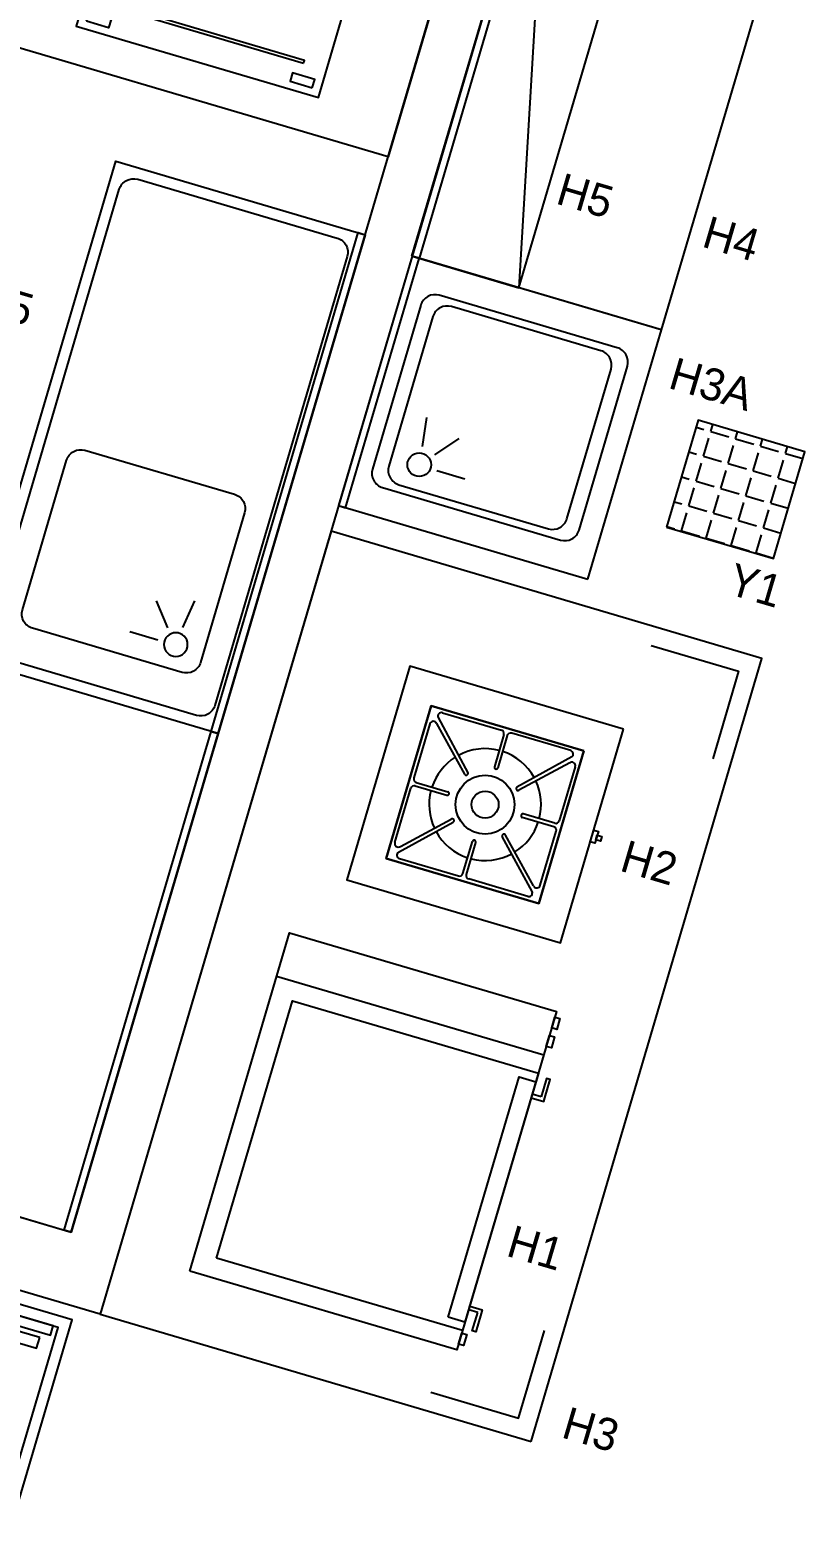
# Model space of a CAD drawing. Header units: millimetres. Extents: x 62878 to 70819, y -67946 to -61850.
# Drawn here: x 67599.7 to 67808.4, y -65199.4 to -64795.5 of the extents above; entities that cross this region are included whole.
import ezdxf
from ezdxf.enums import TextEntityAlignment as Align
from ezdxf.lldxf.tags import DXFTag

# ---------------------------------------------------------------- set-up
doc = ezdxf.new("R2010")
doc.units = ezdxf.units.MM
for name, color, linetype in [('-Hotec Tefriş', 7, 'Continuous'), ('S2000-002 Çizgi', 7, 'Continuous'), ('ÇATI K', 254, 'Continuous')]:
    doc.layers.add(name, color=color, linetype=linetype)
doc.styles.add('TAKSİM', font='GOTHIC.TTF', dxfattribs={"height": 20})
tags = doc.linetypes.add('HIDDENX2', pattern=[19.05, 12.7, -6.35]).pattern_tags.tags
tags[6:7] = [DXFTag(74, 4), DXFTag(75, 0), DXFTag(340, '0'), DXFTag(46, 1.0), DXFTag(50, 0.0), DXFTag(44, 0.0), DXFTag(45, 0.0)]
tags[4:5] = [DXFTag(74, 4), DXFTag(75, 0), DXFTag(340, '0'), DXFTag(46, 1.0), DXFTag(50, 0.0), DXFTag(44, 0.0), DXFTag(45, 0.0)]

# ---------------------------------------------------------------- blocks, each defined once
blk = doc.blocks.new('Evye.70-70')
for p, q in [((-48.34, -17.24), (-40.53, -16.13)), ((-53.48, -22.71), (-53.48, -30.6)), ((-49.57, -21.05), (-43.47, -26.06))]:
    blk.add_line(p, q)
for points in [[(-70, -70), (0, -70), (0, 0), (-70, 0)], [(-70, -2), (0, -2), (0, 0), (-70, 0)]]:
    blk.add_lwpolyline(points, close=True)
for points in [[(-58, -64), (-12, -64, 0.414214), (-8, -60), (-8, -10, 0.414214), (-12, -6), (-58, -6, 0.414214), (-62, -10), (-62, -60, 0.414214)], [(-56, -60), (-14, -60, 0.414214), (-10, -56), (-10, -14, 0.414214), (-14, -10), (-56, -10, 0.414214), (-60, -14), (-60, -56, 0.414214)]]:
    blk.add_lwpolyline(points, format="xyb", close=True)
blk.add_circle((-53.29, -17.74), 3.19)
blk = doc.blocks.new('CTezg.130-70')
for p, q in [((-130, 0), (0, 0)), ((-130, -70), (-130, 0)), ((0, 0), (0, -70)), ((0, -2), (-130, -2)), ((0, -70), (-130, -70))]:
    blk.add_line(p, q)
blk = doc.blocks.new('A$C09AE4B08')
at = {"layer": 'S2000-002 Çizgi'}
for points in [[(0, 68), (0, 0), (45, 0), (45, 68)], [(2.02, 65.72), (4.38, 65.72), (4.38, 59.47), (2.02, 59.47)], [(42.98, 65.72), (40.62, 65.72), (40.62, 59.47), (42.98, 59.47)], [(7.72, 61.58), (8.5, 61.58), (8.5, 4.2), (7.72, 4.2)], [(37.28, 61.58), (36.5, 61.58), (36.5, 4.2), (37.28, 4.2)], [(2.02, 2.28), (4.38, 2.28), (4.38, 8.53), (2.02, 8.53)], [(42.98, 2.28), (40.62, 2.28), (40.62, 8.53), (42.98, 8.53)]]:
    blk.add_lwpolyline(points, close=True, dxfattribs=at)
blk = doc.blocks.new('A$C55296281')
at = {"layer": 'S2000-002 Çizgi'}
for p, q in [((24.66, 52.76), (32.47, 53.87)), ((23.43, 48.95), (29.53, 43.94)), ((19.52, 47.29), (19.52, 39.4))]:
    blk.add_line(p, q, dxfattribs=at)
for points in [[(0, 68), (140, 68), (140, 70), (0, 70)], [(0, 0), (140, 0), (140, 70), (0, 70)]]:
    blk.add_lwpolyline(points, close=True, dxfattribs=at)
for points in [[(7, 3), (133, 3, 0.414214), (137, 7), (137, 63, 0.414214), (133, 67), (7, 67, 0.414214), (3, 63), (3, 7, 0.414214)], [(17, 10), (59, 10, 0.414214), (63, 14), (63, 56, 0.414214), (59, 60), (17, 60, 0.414214), (13, 56), (13, 14, 0.414214)]]:
    blk.add_lwpolyline(points, format="xyb", close=True, dxfattribs=at)
blk.add_circle((19.71, 52.26), 3.19, dxfattribs=at)
blk = doc.blocks.new('A$C7A461B3E')
at = {"layer": 'S2000-002 Çizgi'}
for points in [[(0, 0), (59, 0), (59, 66), (0, 66)], [(3, 3), (56, 3), (56, 63), (3, 63)], [(7, 59), (7, 51), (10.05, 51), (10.05, 59)], [(52, 59), (52, 51), (48.95, 51), (48.95, 59)], [(3, 31.5), (56, 31.5), (56, 34.5), (3, 34.5)], [(7, 7), (7, 15), (10.05, 15), (10.05, 7)], [(52, 7), (52, 15), (48.95, 15), (48.95, 7)]]:
    blk.add_lwpolyline(points, close=True, dxfattribs=at)
for points in [[(5.63, 31.5), (5.63, 4.42), (3, 4.42), (3, 61.36), (5.63, 61.36), (5.63, 34.5)], [(53.37, 31.5), (53.37, 4.42), (56, 4.42), (56, 61.36), (53.37, 61.36), (53.37, 34.5)]]:
    blk.add_lwpolyline(points, dxfattribs=at)
blk = doc.blocks.new('A$C73A43FF4')
at = {"layer": 'S2000-002 Çizgi'}
for p, q in [((13.35, 53.03), (28.55, 53.03)), ((46.65, 53.03), (31.45, 53.03)), ((51.43, 11.2), (51.43, 54.05)), ((9.54, 50.64), (9.54, 34.07)), ((11.11, 51.39), (23.07, 39.5)), ((12.74, 51.31), (23.68, 40.25)), ((29.52, 52.07), (29.52, 43.2)), ((30.48, 52.07), (30.48, 43.2)), ((47.26, 51.31), (36.32, 40.25)), ((48.89, 51.39), (36.93, 39.5)), ((50.46, 50.64), (50.46, 34.07)), ((23.75, 39.58), (23.75, 39.58)), ((36.25, 39.58), (36.25, 39.58)), ((10.5, 33.11), (19.51, 33.11)), ((49.5, 33.11), (40.49, 33.11)), ((9.54, 14.61), (9.54, 31.18)), ((10.5, 32.14), (19.51, 32.14)), ((10.5, 32.14), (19.51, 32.14)), ((49.5, 32.14), (40.49, 32.14)), ((49.5, 32.14), (40.49, 32.14)), ((50.46, 14.61), (50.46, 31.18)), ((11.11, 13.86), (23.07, 25.75)), ((12.74, 13.93), (23.68, 24.99)), ((23.75, 25.67), (23.75, 25.67)), ((36.25, 25.67), (36.25, 25.67)), ((47.26, 13.93), (36.32, 24.99)), ((48.89, 13.86), (36.93, 25.75)), ((29.52, 13.18), (29.52, 22.04)), ((30.48, 13.18), (30.48, 22.04)), ((13.35, 12.22), (28.55, 12.22)), ((46.65, 12.22), (31.45, 12.22)), ((8.57, 11.2), (51.43, 11.2))]:
    blk.add_line(p, q, dxfattribs=at)
for points in [[(60, 2.62), (60, 62.62), (0, 62.62), (0, 2.62)], [(51.43, 11.2), (51.43, 54.05), (8.57, 54.05), (8.57, 11.2)], [(51.43, 11.2), (8.57, 11.2), (8.57, 54.05), (51.43, 54.05)], [(51.43, 11.2), (8.57, 11.2), (8.57, 54.05), (51.43, 54.05)], [(28.36, 2.62), (31.64, 2.62), (31.64, 1.31), (28.36, 1.31)], [(29.34, 1.31), (30.66, 1.31), (30.66, 0), (29.34, 0)]]:
    blk.add_lwpolyline(points, close=True, dxfattribs=at)
for radius in [7.93, 3.64]:
    blk.add_circle((30, 32.62), radius, dxfattribs=at)
for centre, radius, start, end in [((13.35, 52.07), 0.965, 90, 231.148), ((28.55, 52.07), 0.965, 360, 90), ((31.45, 52.07), 0.965, 90, 180), ((46.65, 52.07), 0.965, 308.852, 90), ((10.5, 50.64), 0.965, 51.148, 180), ((49.5, 50.64), 0.965, 360, 128.852), ((30, 32.62), 15.07, 91.8351, 131.3748), ((30, 32.62), 15.07, 48.6252, 88.1649), ((30, 32.62), 15.07, 135.2011, 178.1649), ((30, 43.2), 0.483, 180, 270), ((30, 43.2), 0.483, 270, 360), ((30, 32.62), 15.07, 1.8351, 44.7989), ((23.37, 39.88), 0.483, 231.1535, 321.1357), ((23.37, 39.88), 0.483, 321.1471, 51.1404), ((36.63, 39.88), 0.483, 128.8596, 218.8529), ((36.63, 39.88), 0.483, 218.8643, 308.8465), ((10.5, 34.07), 0.965, 180, 270), ((19.51, 32.62), 0.483, 360, 90), ((19.51, 32.62), 0.483, 270, 360), ((40.49, 32.62), 0.483, 90, 180), ((40.49, 32.62), 0.483, 180, 270), ((49.5, 34.07), 0.965, 270, 360), ((10.5, 31.18), 0.965, 90, 180), ((30, 32.62), 15.07, 181.8351, 224.7989), ((30, 32.62), 15.07, 315.2011, 358.1649), ((49.5, 31.18), 0.965, 0, 90), ((23.37, 25.37), 0.483, 38.8643, 128.8465), ((23.37, 25.37), 0.483, 308.8596, 38.8529), ((36.63, 25.37), 0.483, 141.1471, 231.1404), ((36.63, 25.37), 0.483, 51.1535, 141.1357), ((30, 32.62), 15.07, 228.6252, 268.1649), ((30, 22.04), 0.483, 90, 180), ((30, 22.04), 0.483, 0, 90), ((30, 32.62), 15.07, 271.8351, 311.3748), ((10.5, 14.61), 0.965, 180, 308.852), ((13.35, 13.18), 0.965, 128.852, 270), ((28.55, 13.18), 0.965, 270, 0), ((31.45, 13.18), 0.965, 180, 270), ((46.65, 13.18), 0.965, 270, 51.148), ((49.5, 14.61), 0.965, 231.148, 0)]:
    blk.add_arc(centre, radius, start, end, dxfattribs=at)
blk = doc.blocks.new('A$C215E1BF7')
at = {"layer": 'S2000-002 Çizgi', "linetype": 'HIDDENX2', "ltscale": 10}
blk.add_line((82.85, 78.54), (82.85, 3.54), dxfattribs=at)
at = {"layer": 'S2000-002 Çizgi'}
for points in [[(0, 78.54), (95, 78.54), (95, 3.54), (0, 3.54)], [(1.67, 3.54), (4.73, 3.54), (4.73, 2.12), (1.67, 2.12)], [(85.21, 3.53), (88.28, 3.53), (88.28, 2.12), (85.21, 2.12)], [(90.4, 3.53), (93.46, 3.53), (93.46, 2.12), (90.4, 2.12)]]:
    blk.add_lwpolyline(points, close=True, dxfattribs=at)
at = {"layer": 'S2000-002 Çizgi', "linetype": 'HIDDENX2', "ltscale": 10}
for points in [[(5.44, 72.59), (77.67, 72.59), (77.67, 3.54), (5.44, 3.54)], [(7.79, 8.25), (75.31, 8.25), (75.31, 3.54), (7.79, 3.54)]]:
    blk.add_lwpolyline(points, close=True, dxfattribs=at)
at = {"layer": 'S2000-002 Çizgi'}
for points in [[(11.27, 0), (6.14, 0), (6.15, 1), (11.27, 1)], [(11.27, 1), (11.27, 3.53), (12.27, 3.53), (12.27, 0), (11.27, 0)], [(71.83, 1), (71.83, 3.53), (70.83, 3.53), (70.83, 0), (71.83, 0)], [(71.83, 0), (76.96, 0), (76.95, 1), (71.83, 1)]]:
    blk.add_lwpolyline(points, dxfattribs=at)

msp = doc.modelspace()

# ---------------------------------------------------------------- hatches: boundary and pattern name
h = msp.add_hatch()
h.set_pattern_fill('ANGLE', color=0, angle=-16.4239)
h.set_pattern_definition([(343.576145, (17860.354, 3911.04), (1.97494474, 6.69998644), [5.08, -1.905]), (73.576145, (17860.354, 3911.04), (-6.69998644, 1.97494474), [5.08, -1.905])])
h.paths.add_polyline_path([(67808.44, -64909.08), (67779.67, -64900.6), (67771.18, -64929.37), (67799.96, -64937.86)])

# ---------------------------------------------------------------- linework, layer by layer
at = {"ltscale": 2}
msp.add_line((67739.36, -64731.75), (67731.38, -64864.93), dxfattribs=at)
at = {"color": 0}
for points in [[(67611.98, -64614.97), (67747.71, -64654.98), (67696.22, -64829.66), (67560.49, -64789.65)], [(67771.18, -64929.37), (67799.96, -64937.86), (67808.44, -64909.08), (67779.67, -64900.6)], [(67543.72, -65099.44), (67610.86, -65119.23), (67650.45, -64984.94), (67583.3, -64965.15)], [(67648.53, -64984.38), (67650.45, -64984.94), (67610.86, -65119.23), (67608.95, -65118.66)]]:
    msp.add_lwpolyline(points, close=True, dxfattribs=at)
at = {"ltscale": 2}
msp.add_lwpolyline([(67731.38, -64864.93), (67768.14, -64740.23), (67739.36, -64731.75), (67702.61, -64856.45)], close=True, dxfattribs=at)
at = {"layer": 'S2000-002 Çizgi'}
msp.add_lwpolyline([(67734.67, -65175.61), (67796.86, -64964.74), (67680.82, -64930.45), (67618.63, -65141.33)], close=True, dxfattribs=at)
for points in [[(67767, -64961.25), (67790.57, -64968.2), (67783.62, -64991.78)], [(67707.72, -65162.35), (67731.3, -65169.3), (67738.25, -65145.72)]]:
    msp.add_lwpolyline(points, dxfattribs=at)
at = {"layer": 'ÇATI K', "color": 0}
for p, q in [((67777.82, -64601.3), (67618.63, -65141.33)), ((67610.86, -65119.23), (67747.71, -64654.98)), ((67444.64, -65070.23), (67610.86, -65119.23)), ((67618.63, -65141.33), (67439.26, -65088.46))]:
    msp.add_line(p, q, dxfattribs=at)

# ---------------------------------------------------------------- block references
at = {"layer": '-Hotec Tefriş'}
for name, p, rotation in [('CTezg.130-70', (67739.36, -64731.75), 73.57614527008894), ('Evye.70-70', (67702.61, -64856.45), 73.57614527007067)]:
    msp.add_blockref(name, p, dxfattribs=dict(at, rotation=rotation))
at = {"layer": 'S2000-002 Çizgi'}
for name, p, rotation in [('A$C09AE4B08', (67624.88, -64751.29), 253.5761452700875), ('A$C73A43FF4', (67745.1, -65042.1), 73.57614527008748), ('A$C215E1BF7', (67718.07, -65151.96), 73.57614527008748), ('A$C7A461B3E', (67594.39, -65199.44), 73.57614527008748)]:
    msp.add_blockref(name, p, dxfattribs=dict(at, rotation=rotation))
at = {"layer": 'S2000-002 Çizgi', "xscale": -1, "rotation": 253.5761452700875}
msp.add_blockref('A$C55296281', (67583.3, -64965.15), dxfattribs=at)

# ---------------------------------------------------------------- texts
at = {"style": 'TAKSİM'}
for s, p in [('H5', (67748.07, -64844.26)), ('H4', (67787.4, -64855.85)), ('M5', (67591.33, -64873.14)), ('H3A', (67782.06, -64895.01)), ('Y1', (67793.89, -64949.2)), ('H2', (67765.29, -65023.9)), ('H1', (67734.72, -65127.6)), ('H3', (67749.58, -65176.5))]:
    msp.add_text(s, height=8.64, rotation=343.5761, dxfattribs=at).set_placement(p, align=Align.CENTER)

doc.saveas('drawing.dxf')
